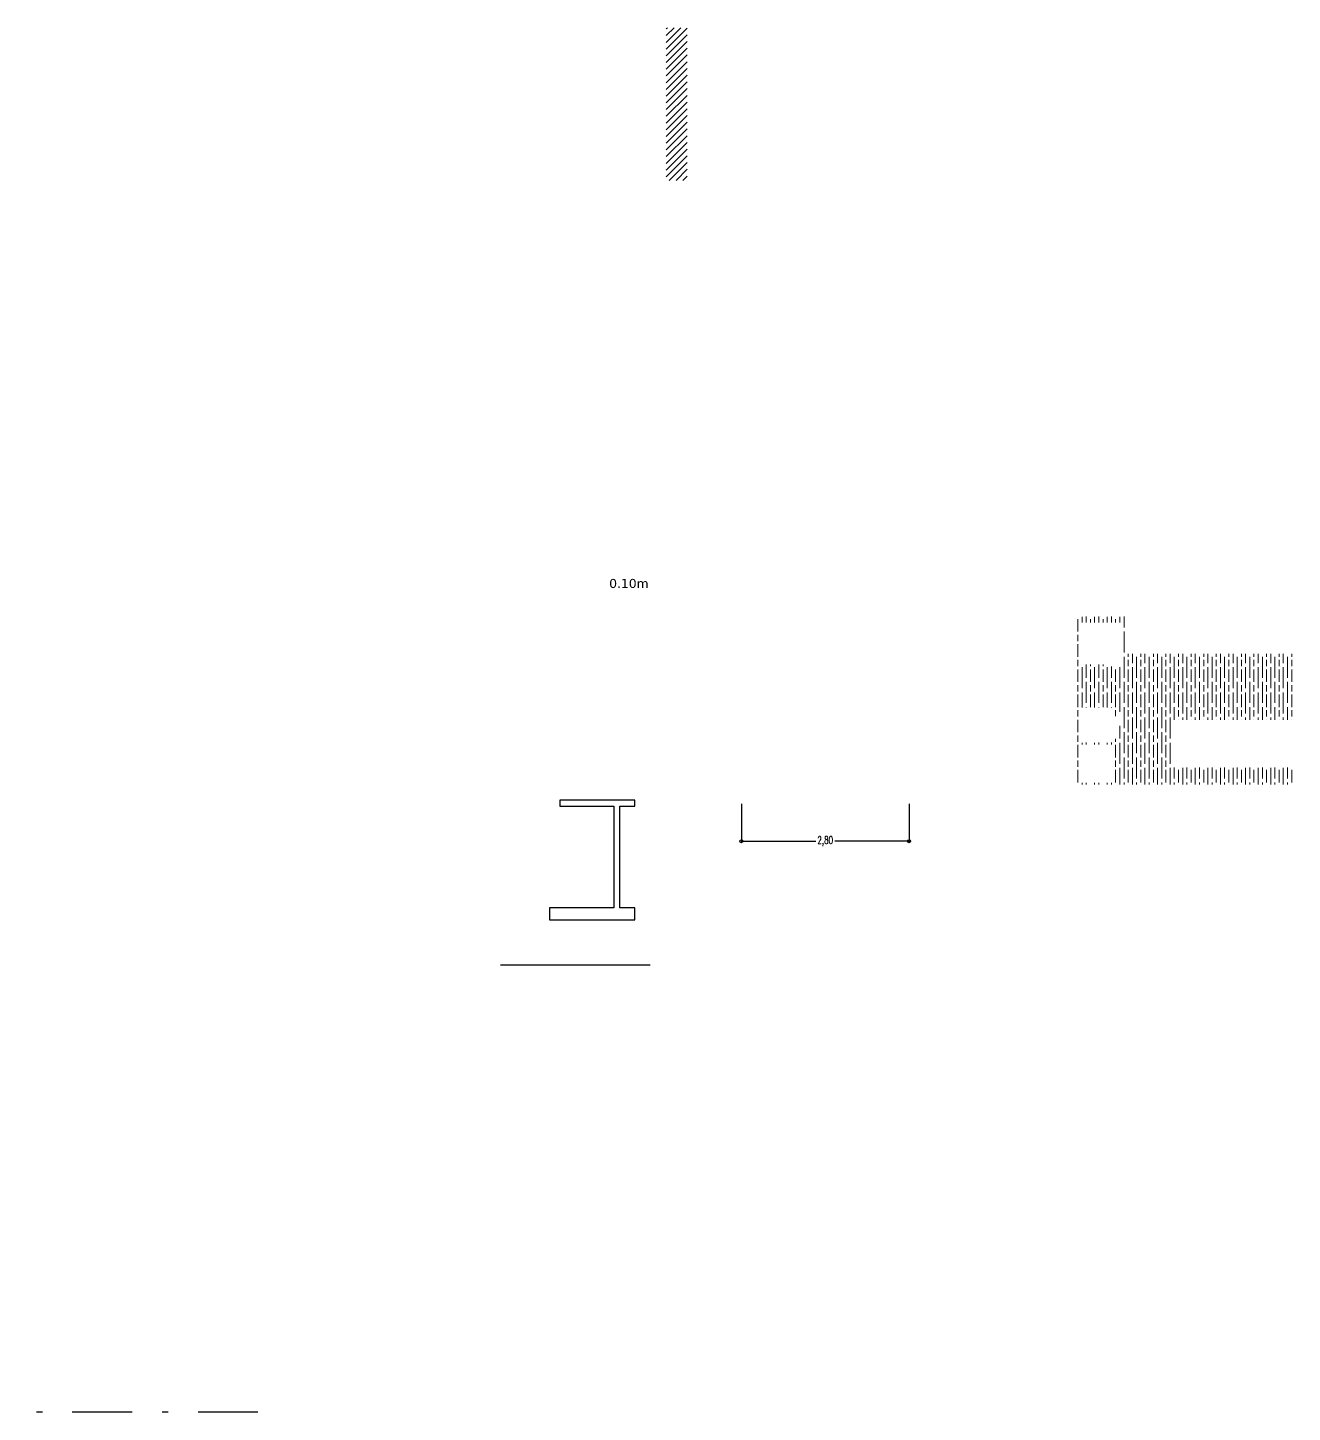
# Model space of a CAD drawing. Header units: inches. Extents: x -5 to 57, y -105 to 48.
# Drawn here: x 36.16 to 57.27, y 25 to 48.12 of the extents above; entities that cross this region are included whole.
import ezdxf

# ---------------------------------------------------------------- set-up
doc = ezdxf.new("R2010")
doc.units = ezdxf.units.IN
doc.header["$MEASUREMENT"] = 0
for name, pattern in [('DASHDOTX2', [2, 1, -0.5, 0, -0.5]), ('DASHED', [19.049999999999997, 12.7, -6.35]), ('DIVIDEX2', [63.5, 25.4, -12.7, 0, -12.7, 0, -12.7])]:
    doc.linetypes.add(name, pattern=pattern)
doc.layers.get('Defpoints').update_dxf_attribs({"color": 140})
for name, color, linetype in [('AL-Mamp', 3, 'Continuous'), ('DIM-Cotas100', 2, 'Continuous'), ('EJES-Paredes', 8, 'Continuous'), ('EJES-Terreno', 2, 'DIVIDEX2'), ('TXT-Locales', 1, 'Continuous')]:
    doc.layers.add(name, color=color, linetype=linetype)
doc.layers.add('HTC-Humedo', color=254, linetype='Continuous', lineweight=9)
doc.layers.add('HTC-Mamposterías', color=253, linetype='Continuous', lineweight=9)
doc.styles.add('COTAS', font='romans.shx', dxfattribs={"width": 0.7})
doc.styles.get("Standard").update_dxf_attribs({"font": 'arial.ttf'})
doc.dimstyles.new('1.100 circulo', dxfattribs={"dimtxt": 0.125, "dimasz": 0.05, "dimexe": 0.025, "dimexo": 0.025, "dimgap": 0.025, "dimtad": 0, "dimtih": 1, "dimtoh": 1, "dimzin": 0, "dimtxsty": 'COTAS', "dimblk": 'ORIGIN', "dimcen": 0, "dimdle": 0.001, "dimclrd": 1, "dimclre": 1, "dimclrt": 256, "dimadec": 0, "dimazin": 0, "dimtfac": 1, "dimtmove": 2, "dimatfit": 2, "dimldrblk": 'DOT', "dimfxl": 1, "dimtolj": 1, "dimtzin": 0, "dimlwd": -1, "dimlwe": -1, "dimarcsym": 1})

# ---------------------------------------------------------------- blocks, each defined once
blk = doc.blocks.new('_Origin')
at = {"layer": 'DIM-Cotas100', "color": 0, "lineweight": -2}
blk.add_line((0, 0), (-1, 0), dxfattribs=at)
blk.add_circle((0, 0), 0.5, dxfattribs=at)
blk = doc.blocks.new('*D7')
at = {"layer": 'Defpoints', "color": 0, "transparency": 16777216}
for p in [(48.07074857447179, 35.18541676924085), (50.8707485744718, 35.18541676924082), (50.8707485744718, 34.53541676924081)]:
    blk.add_point(p, dxfattribs=at)
at = {"layer": 'DIM-Cotas100', "color": 1, "transparency": 16777216}
for p, q in [((48.07074857447179, 35.16041676924085), (48.07074857447179, 34.51041676924081)), ((50.8707485744718, 35.16041676924082), (50.8707485744718, 34.51041676924081)), ((48.12074857447178, 34.53541676924081), (49.31241524113846, 34.53541676924081)), ((50.8207485744718, 34.53541676924081), (49.62908190780512, 34.53541676924081))]:
    blk.add_line(p, q, dxfattribs=at)
at = {"layer": 'DIM-Cotas100', "color": 1, "transparency": 16777216, "xscale": 0.05, "yscale": 0.05, "zscale": 0.05, "rotation": 180}
blk.add_blockref('_Origin', (48.07074857447179, 34.53541676924081), dxfattribs=at)
at = {"layer": 'DIM-Cotas100', "color": 1, "transparency": 16777216, "xscale": 0.05, "yscale": 0.05, "zscale": 0.05}
blk.add_blockref('_Origin', (50.8707485744718, 34.53541676924081), dxfattribs=at)
at = {"layer": 'DIM-Cotas100', "transparency": 16777216, "insert": (49.47074857447179, 34.53541676924081), "char_height": 0.125, "attachment_point": 5, "style": 'COTAS'}
blk.add_mtext('\\A1;2,80', dxfattribs=at)
blk = doc.blocks.new('_Dot')
at = {"color": 0, "linetype": 'ByBlock', "lineweight": -2}
blk.add_line((-0.5, 0), (-1, 0), dxfattribs=at)
at = {"color": 0, "linetype": 'ByBlock', "lineweight": -2, "const_width": 0.5}
blk.add_lwpolyline([(-0.25, 0, 1), (0.25, 0, 1)], format="xyb", close=True, dxfattribs=at)

msp = doc.modelspace()

# ---------------------------------------------------------------- hatches: boundary and pattern name
at = {"layer": 'HTC-Humedo'}
h = msp.add_hatch(dxfattribs=at)
h.set_pattern_fill('GOST_WOOD', color=256, scale=0.035)
h.set_pattern_definition([(90, (33.6688583138465, 31.38446278635319), (0.21, -1.285879139104721e-17), [0.35, -0.07]), (90, (33.7388583138465, 31.31446278635319), (0.21, -1.285879139104721e-17), [0.21, -0.0525, 0.105, -0.0525]), (90, (33.8088583138465, 31.20946278635319), (0.21, -1.285879139104721e-17), [0.35, -0.07])])
h.paths.add_polyline_path([(55.3188583138465, 36.56446278635319), (57.2688583138465, 36.56446278635319), (57.2688583138465, 36.88446278635319), (57.2688583138465, 37.48446278635319), (57.2688583138465, 37.66446278635319), (54.4688583138465, 37.66446278635319), (54.4688583138465, 38.28446278635319), (53.6688583138465, 38.28446278635319), (53.6688583138465, 35.48446278635319), (53.6988583138465, 35.48446278635319), (57.2688583138465, 35.48446278635319), (57.2688583138465, 35.76446278635319), (55.3188583138465, 35.76446278635319, -0.4142135623730951), (55.2688583138465, 35.81446278635319), (55.2688583138465, 36.51446278635319, -0.4142135623730951)])
h.paths.add_polyline_path([(54.4205807354128, 36.69431416536217), (54.42150267046323, 36.64333230549236), (54.35729503023772, 36.28910444247667), (54.33853763956991, 36.24168967372479), (54.31885831384458, 36.24525676484951), (54.31885831384439, 36.18446278635365), (54.27268696648839, 36.18446278635365), (53.7188583138465, 36.18446278635365), (53.71461933456492, 36.27679209525449, -1), (53.69766341745133, 36.27679209525449), (53.69766341745133, 36.29654745398008), (53.6950140554033, 36.2938980919328), (53.6950140554033, 36.32251120205801), (53.69766341745133, 36.31986184001149), (53.69766341745133, 36.3813270395494), (53.6950140554033, 36.37867767750213), (53.6950140554033, 36.40729078762779), (53.69766341745133, 36.40464142558051), (53.69766341745133, 36.70670503345882, -0.4142135623730952), (53.70614137600813, 36.71518299201561), (53.7188583138465, 36.71518299201561), (53.7188583138465, 36.7660507433573), (54.27268696648839, 36.7660507433573), (54.31885831384621, 36.7660507433573), (54.31885831384576, 36.62239780711634), (54.36873726503534, 36.63257070757412), (54.37943853840711, 36.69160868474755), (54.39106174682725, 36.69966480204748)], flags=16)
h.paths.add_polyline_path([(54.29904169820198, 36.33037347479384), (54.29904169820198, 36.24057426413398, 0.3710011786604233), (54.30345135210605, 36.23544934662259, 0.3835417449822593), (54.31272209521644, 36.24575719096396), (54.31272137438365, 36.32506830404823, 0.3869275955628578), (54.30345135210605, 36.33549839230527, 0.3710011786577362)], flags=0)
h.paths.add_polyline_path([(54.28375578751634, 36.72022705570389, 0.9817771039969244), (54.28487620724981, 36.72878937987605, -0.494915956415667), (54.2795168082384, 36.73287760748035), (54.2795168082384, 36.72446603498206, 0.4142135623573847)], flags=0)
h.paths.add_polyline_path([(54.31362648792215, 36.73287760747989), (54.31362648792215, 36.72446603498206, -0.4142135623730931), (54.30938750864398, 36.72022705570389), (54.29939272419251, 36.72022705570389, -0.4142135623730951), (54.29515374491434, 36.72446603498206), (54.29515374491434, 36.73287760748035, -0.414213562373095), (54.29939272419274, 36.73711658675875), (54.30938750864375, 36.73711658675875, -0.4142135624045198)], flags=0)
h.paths.add_polyline_path([(54.31250270115648, 36.70342440204131), (54.31250270115648, 36.56888236353419, -0.414213562373096), (54.30741592602245, 36.56379558840017), (54.28254677046967, 36.56379558840017, -0.4142135623730973), (54.27745999533632, 36.56888236353353), (54.27745999533632, 36.70342440204223, -0.4142135623730933), (54.28254677046965, 36.70851117717557), (54.3074159260222, 36.70851117717557, -0.4142135623722923)], flags=0)
h.paths.add_polyline_path([(54.29488259322439, 36.66650792436921), (54.29488259322439, 36.60579884120561), (54.28641715018144, 36.60579884120561), (54.28641715018144, 36.66650792436921)], flags=0)
edge = h.paths.add_edge_path(flags=0)
edge.add_ellipse((54.30332469635592, 36.47525676485547), major_axis=(2.660702175224937e-15, 0.03744599046544562), ratio=0.4066022820760501, start_angle=179.9999999999995, end_angle=360.00000000001, ccw=False)
edge.add_ellipse((54.30332469635592, 36.47525676485547), major_axis=(2.660702175224937e-15, 0.03744599046544562), ratio=0.4066022820760501, start_angle=1.001238613724715e-11, end_angle=179.9999999999995)
edge.add_spline(control_points=[(54.30332469635592, 36.43781077439034), (54.30080984511274, 36.43781077439034), (54.29829499386956, 36.43781077439034)], knot_values=[4.141592653589793, 4.141592653589793, 4.141592653589793, 5.141592653589793, 5.141592653589793, 5.141592653589793], weights=[1, 1, 1], degree=2, periodic=0)
edge.add_ellipse((54.28994433663225, 36.47525676485547), major_axis=(1.271961907851834e-15, 0.04493518855853378), ratio=0.2793289834376354, start_angle=-33.95364673443788, end_angle=213.9536466738217, ccw=False)
edge.add_line((54.28269989789528, 36.43484804261293), (54.28269989789528, 36.42416864468377))
edge.add_line((54.28269989789528, 36.42416864468377), (54.29597706118234, 36.42416864468377))
edge.add_line((54.29597706118234, 36.42416864468377), (54.29597706118234, 36.39661590846235))
edge.add_line((54.29597706118234, 36.39661590846235), (54.28600155882755, 36.39661590846235))
edge.add_line((54.28600155882755, 36.39661590846235), (54.28600155882755, 36.40744445476666))
edge.add_line((54.28600155882755, 36.40744445476666), (54.27967172039912, 36.40744445476666))
edge.add_line((54.27967172039912, 36.40744445476666), (54.27967172039912, 36.43220166835344))
edge.add_line((54.27967172039912, 36.43220166835344), (54.2861437586439, 36.43220166835344))
edge.add_ellipse((54.28994433663225, 36.47525676485547), major_axis=(1.271961907851834e-15, 0.04493518855853378), ratio=0.2793289834376354, start_angle=-33.95364673443788, end_angle=213.9536466738217, ccw=False)
edge.add_line((54.28614375864883, 36.51831186135705), (54.27967172039912, 36.51831186135705))
edge.add_line((54.27967172039912, 36.51831186135705), (54.27967172039912, 36.54306907494474))
edge.add_line((54.27967172039912, 36.54306907494474), (54.28879697313728, 36.55464968194922))
edge.add_line((54.28879697313728, 36.55464968194922), (54.28879697313728, 36.52056153116242))
edge.add_ellipse((54.28994433663225, 36.47525676485547), major_axis=(1.271961907851834e-15, 0.04493518855853378), ratio=0.2793289834376354, start_angle=-33.95364673443788, end_angle=213.9536466738217, ccw=False)
edge.add_spline(control_points=[(54.29829499386956, 36.5127027553206), (54.30080984511274, 36.5127027553206), (54.30332469635592, 36.5127027553206)], knot_values=[0, 0, 0, 1, 1, 1], weights=[1, 1, 1], degree=2, periodic=0)
h.paths.add_polyline_path([(54.30040147337327, 36.55230254461894), (54.29597706118234, 36.55333290814089), (54.29597706118234, 36.52914040766136), (54.30040147337327, 36.52805673514148)], flags=0)
h.paths.add_polyline_path([(54.31316120715469, 36.53776956408937), (54.31316120715469, 36.51301235050214), (54.31199842764813, 36.51301235050214), (54.31199842764813, 36.5238916095921), (54.30724574349092, 36.5238916095921), (54.30724574349092, 36.54864882317933), (54.30876169151357, 36.54864882317933), (54.30876169151357, 36.53776956408937)], flags=0)
h.paths.add_polyline_path([(54.26609332315179, 36.19105642968843), (53.72545195717947, 36.19105642968934), (53.72545195717947, 36.75945710002252), (54.26609332315361, 36.75945710002206)], flags=0)
edge = h.paths.add_edge_path(flags=0)
edge.add_ellipse((54.30449560722896, 36.47525676485547), major_axis=(-9.720003687869468e-15, 0.03182909189562899), ratio=0.3942559302601774, start_angle=0, end_angle=360)
h.paths.add_polyline_path([(54.31316120715469, 36.41274396562203), (54.30724574349092, 36.39811602311934), (54.30724574349092, 36.42662192011885), (54.31316120715469, 36.44016287081252)], flags=0)
h.paths.add_polyline_path([(54.30248943125567, 36.4229681986797), (54.30248943125567, 36.39821098509201), (54.30040147337327, 36.39821098509201), (54.30040147337327, 36.4229681986797)], flags=0)
h.paths.add_polyline_path([(53.7188583138465, 36.38026729472976), (53.71726869661477, 36.38185691195922), (53.71461933456492, 36.37920754991012), (53.71461933456492, 36.31986184001149), (53.7188583138465, 36.32410081929065), (53.7188583138465, 36.29548770916044), (53.71726869661477, 36.2970773263899), (53.71408946215586, 36.29389809193189), (53.71091022769695, 36.2970773263899), (53.70773099323986, 36.29389809193007), (53.70455175877913, 36.2970773263899), (53.70137252432021, 36.29389809193189), (53.69978290709121, 36.29548770916044), (53.7029621415483, 36.29866694362026), (53.70614137600904, 36.29548770916044), (53.70932061046613, 36.29866694362026), (53.71249984492686, 36.29548770916044), (53.7188583138465, 36.30184617808554), (53.7188583138465, 36.31774235037101), (53.71567907938486, 36.32092158483083), (53.71249984492504, 36.31774235037282), (53.70932061046886, 36.32092158483083), (53.70614137600722, 36.31774235037464), (53.70137252432021, 36.32251120205892), (53.69978290709121, 36.32092158483083), (53.7013725243193, 36.31933196760183), (53.70455175878003, 36.32251120206074), (53.70773099323713, 36.31933196760183), (53.71461933456492, 36.3262203089178), (53.71461933456492, 36.3781478050923), (53.71091022769695, 36.38185691195922), (53.70773099323986, 36.3786776774994), (53.70455175877913, 36.38185691195922), (53.70137252432021, 36.37867767750122), (53.69978290709121, 36.38026729472976), (53.7029621415483, 36.38344652918958), (53.70614137600904, 36.38026729472976), (53.70932061046613, 36.38344652918958), (53.71249984492686, 36.38026729472976), (53.7188583138465, 36.38662576365486), (53.7188583138465, 36.40252193593942), (53.71567907938486, 36.40570117040015), (53.71249984492504, 36.40252193594124), (53.70932061046886, 36.40570117040015), (53.70614137600722, 36.40252193594306), (53.70137252432021, 36.4072907876287), (53.69978290709121, 36.40570117040015), (53.7013725243193, 36.40411155317069), (53.70455175878003, 36.40729078763052), (53.70773099323713, 36.40411155317069), (53.71091022769968, 36.4072907876287), (53.71408946215495, 36.40411155317069), (53.7188583138465, 36.40888040486088)], flags=0)
h.paths.add_polyline_path([(54.3188583138465, 36.14946278635319), (54.3188583138465, 35.50946278635319), (53.7188583138465, 35.50946278635319), (53.7188583138465, 36.14946278635319)], flags=16)
h.paths.add_polyline_path([(54.37385831384648, 37.45446278635316), (54.22385831384651, 37.45446278635316), (54.22385831384651, 37.48446278635313), (53.7188583138465, 37.48446278635313), (53.7188583138465, 38.18446278635319), (54.4188583138465, 38.18446278635319), (54.4188583138465, 37.48446278635313), (54.37385831384648, 37.48446278635313)], flags=16)
at = {"layer": 'HTC-Mamposterías'}
h = msp.add_hatch(dxfattribs=at)
h.set_pattern_fill('LINE', color=256, scale=0.025, angle=225)
h.set_pattern_definition([(225, (59.4648797040152, 57.26826831217705), (0.05612660075668221, -0.05612660075668222), [])])
h.paths.add_polyline_path([(47.16487970401518, 48.11826831217705), (46.81487970401519, 48.11826831217705), (46.81487970401519, 45.56826831217705), (47.16487970401518, 45.56826831217705)])

# ---------------------------------------------------------------- linework, layer by layer
at = {"layer": 'AL-Mamp'}
msp.add_lwpolyline([(46.28947975261349, 35.22194261567208), (45.03947975261346, 35.22194261567208), (45.03947975261346, 35.12194261567207), (45.93947975261347, 35.12194261567207), (45.93947975261347, 33.42194261567207), (44.86947975261347, 33.42194261567208), (44.86947975261347, 33.22194261567208), (46.28947975261346, 33.22194261567208), (46.28947975261349, 33.42194261567207), (46.03947975261346, 33.42194261567207), (46.03947975261346, 35.12194261567207), (46.28947975261349, 35.12194261567207)], close=True, dxfattribs=at)
at = {"layer": 'EJES-Paredes', "linetype": 'DASHED'}
msp.add_line((46.55031072118629, 32.46602900191181), (44.05031072118629, 32.46602900191181), dxfattribs=at)
at = {"layer": 'EJES-Terreno', "linetype": 'DASHDOTX2'}
msp.add_line((40.00000000000001, 25), (-4.999999999999993, 25), dxfattribs=at)

# ---------------------------------------------------------------- texts
at = {"layer": 'TXT-Locales', "ltscale": 0.7, "insert": (46.19288344461621, 38.91446419143453), "char_height": 0.2, "attachment_point": 2}
msp.add_mtext_dynamic_manual_height_columns('\\pxqc;{\\fVerdana|b0|i0|c0|p34;\\H0.75x;0.10m}', width=1.117966354998742, gutter_width=12.5, heights=[0], dxfattribs=at)

# ---------------------------------------------------------------- dimensions: what is measured, and where the dimension line sits
at = {"layer": 'DIM-Cotas100'}
dim = msp.add_linear_dim(base=(50.8707485744718, 34.53541676924081), p1=(48.07074857447179, 35.18541676924085), p2=(50.8707485744718, 35.18541676924082), dimstyle='1.100 circulo', dxfattribs=at)
dim.commit()
dim.dimension.update_dxf_attribs({"geometry": '*D7', "text_midpoint": (49.47074857447179, 34.53541676924081)})

doc.saveas('drawing.dxf')
